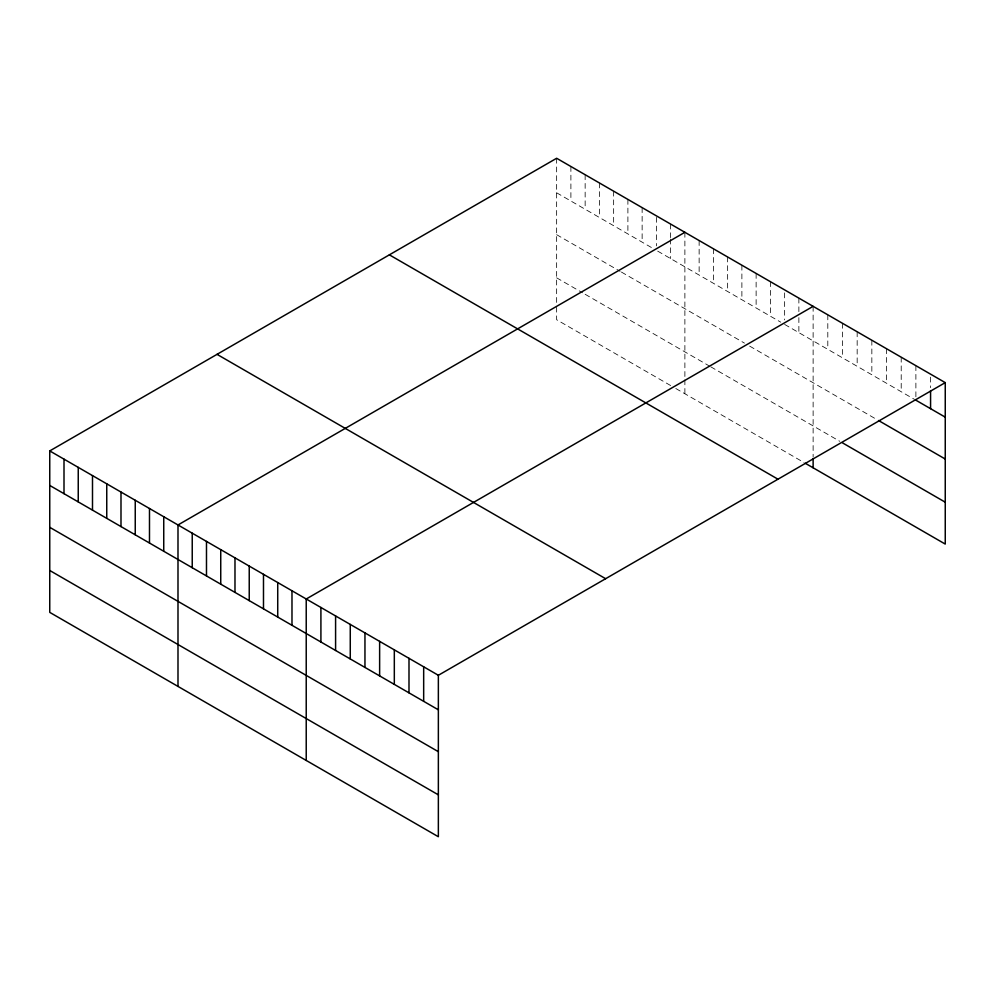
<?xml version="1.0" encoding="UTF-8"?>
<svg xmlns="http://www.w3.org/2000/svg" width="995" height="995" viewBox="0 0 995 995"><rect width="100%" height="100%" fill="white"/><g stroke="black" fill="none" stroke-linecap="round" stroke-linejoin="round"><path stroke-width="0.75" stroke-dasharray="4.97 3.73" d="M556.64 158.267L556.64 304.209M556.64 192.794L652.496 248.128M657.683 251.126L780.739 322.169M784.632 324.42L914.554 399.43M556.64 234.683L620.121 271.324M621.415 272.07L744.471 343.113M749.658 346.111L877.18 419.741M556.64 277.829L582.548 292.791M585.147 294.284L709.497 366.085M710.791 366.832L839.817 441.32M670.63 385.538L556.64 319.718L556.64 307.306M675.816 388.523L804.059 462.563M930.574 377.155L930.574 387.664M915.885 365.675L915.885 397.192M901.209 357.193L901.209 391.719M886.533 348.723L886.533 383.249M871.844 340.253L871.844 374.767M857.168 331.77L857.168 366.297M842.491 323.3L842.491 357.814M827.803 314.818L827.803 349.344M813.126 306.348L813.126 456.941M798.873 298.114L798.873 311.622M798.873 317.629L798.873 332.641M784.632 292.891L784.632 319.917M770.379 281.66L770.379 316.186M756.125 273.438L756.125 307.965M741.884 265.205L741.884 299.731M727.631 256.984L727.631 291.51M713.378 248.762L713.378 283.276M699.137 240.529L699.137 275.055M684.883 232.308L684.883 378.249M684.883 379.791L684.883 393.759M670.63 224.074L670.63 237.594M670.63 239.086L670.63 258.6M656.389 217.358L656.389 245.877M642.136 207.632L642.136 242.146M627.895 199.398L627.895 233.924M613.641 191.177L613.641 225.691M599.388 182.943L599.388 217.47M585.147 174.722L585.147 209.249M570.894 166.488L570.894 201.015"/><path stroke-width="1.49" d="M945.25 382.627L438.36 675.282L438.36 836.733L49.75 612.373L49.75 450.922L556.64 158.267L945.25 382.627L945.25 544.078L805.353 463.309M684.883 232.308L177.993 524.962L177.993 686.413M813.126 306.348L306.224 599.002L306.224 760.454M915.885 400.201L945.25 417.154M878.523 420.512L945.25 459.031M842.491 442.862L945.25 502.189M389.368 254.844L777.978 479.204M217.022 354.344L605.632 578.704M49.75 450.922L438.36 675.282M49.75 485.448L438.36 709.808M49.75 527.325L438.36 751.685M49.75 570.483L438.36 794.843M930.574 390.662L930.574 408.671M813.126 458.484L813.126 467.799M423.671 666.799L423.671 701.326M408.995 658.329L408.995 692.856M394.318 649.847L394.318 684.373M379.63 641.377L379.63 675.904M364.954 632.895L364.954 667.421M350.265 624.425L350.265 658.951M335.589 615.942L335.589 650.469M320.912 607.472L320.912 641.999M291.983 590.769L291.983 625.295M277.729 582.548L277.729 617.074M263.488 574.314L263.488 608.84M249.235 566.093L249.235 600.619M234.982 557.859L234.982 592.386M220.741 549.638L220.741 584.164M206.487 541.417L206.487 575.931M192.234 533.183L192.234 567.71M163.74 516.728L163.74 551.255M149.486 508.507L149.486 543.034M135.245 500.274L135.245 534.8M120.992 492.052L120.992 526.579M106.751 483.831L106.751 518.345M92.498 475.598L92.498 510.124M78.244 467.376L78.244 501.903M64.003 459.143L64.003 493.669"/></g></svg>
